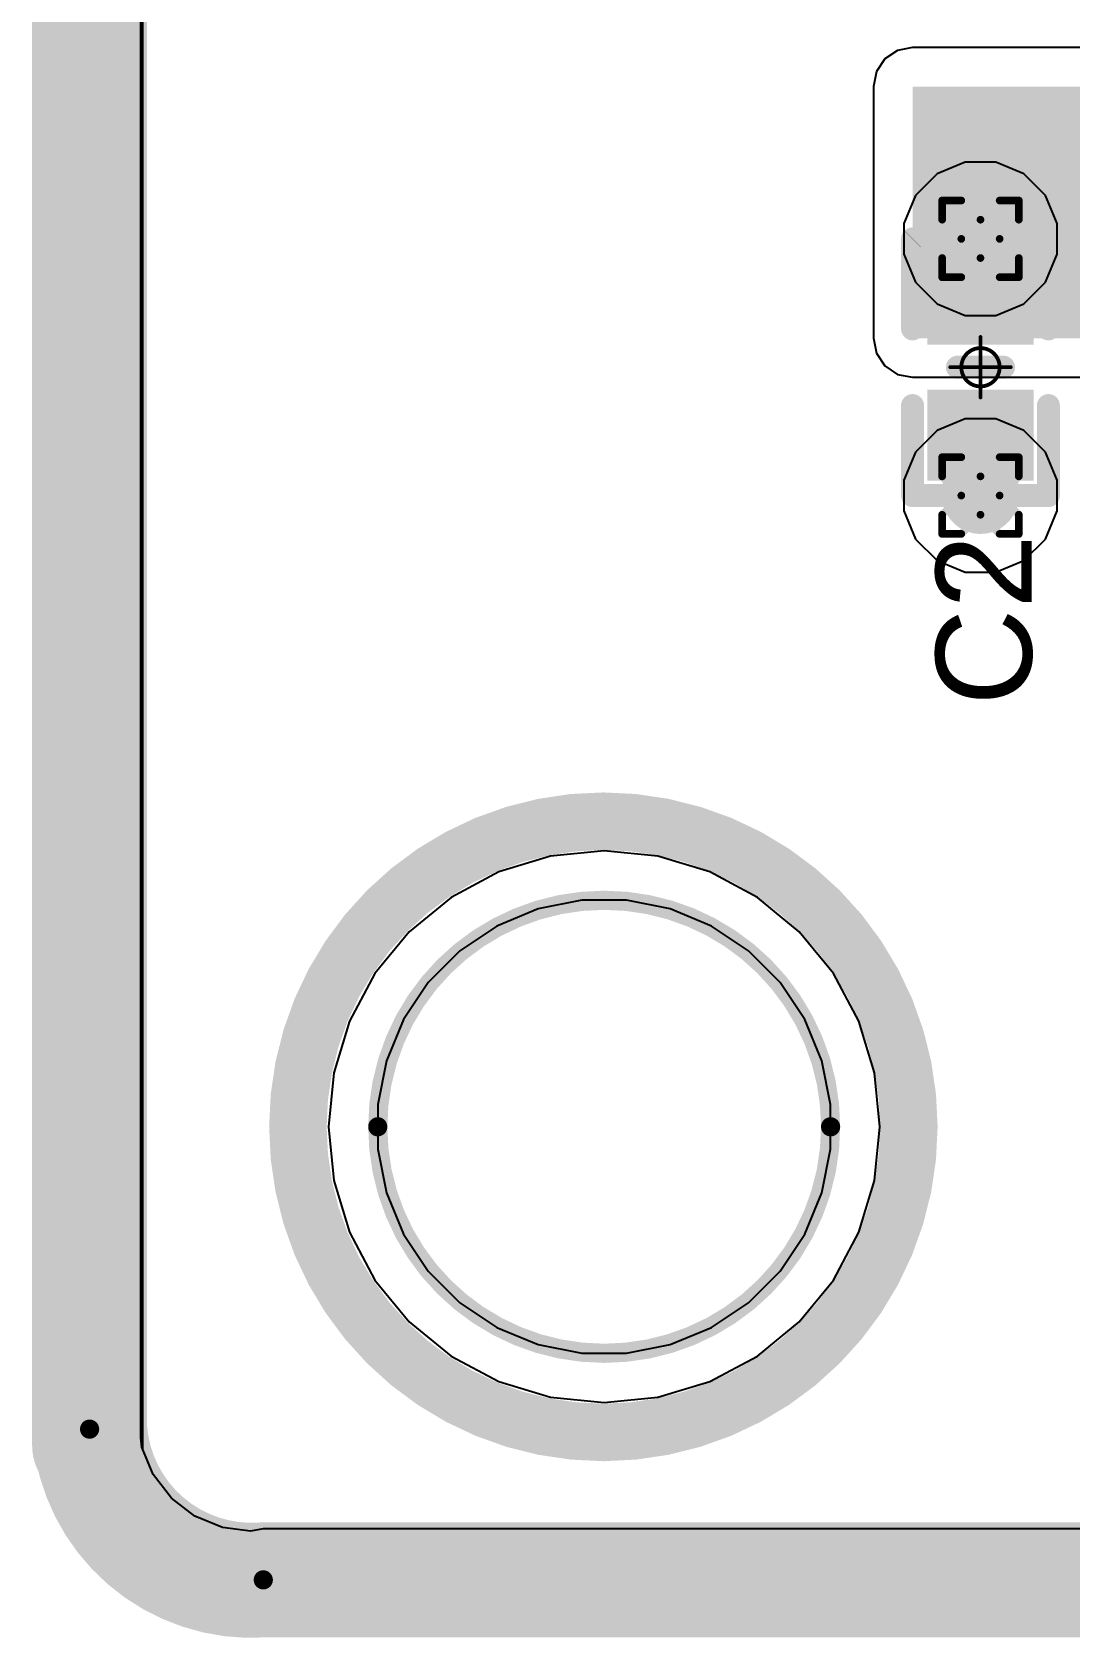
# Model space of a CAD drawing. Header units: inches. Extents: x -13 to 356, y -4 to 120.
# Drawn here: x -3.79 to 3.09, y -3.38 to 7.25 of the extents above; entities that cross this region are included whole.
import ezdxf

# ---------------------------------------------------------------- set-up
doc = ezdxf.new("R2010")
doc.units = ezdxf.units.IN
for name, color, linetype in [('Board_outline', 56, 'Continuous'), ('Bottom Layer', 5, 'Continuous'), ('Bottom Overlay', 54, 'Continuous'), ('Drill Drawing', 1, 'Continuous'), ('GND', 16, 'Continuous'), ('Keep-Out Layer', 6, 'Continuous'), ('Mechanical 15', 56, 'Continuous'), ('Multi-Layer', 9, 'Continuous'), ('POWER', 76, 'Continuous'), ('Top Layer', 1, 'Continuous'), ('Top Overlay', 2, 'Continuous'), ('Top Paste', 8, 'Continuous'), ('Top Solder', 216, 'Continuous'), ('Via Holes', 16, 'Continuous')]:
    doc.layers.add(name, color=color, linetype=linetype)
doc.styles.add('Arial', font='', dxfattribs={"height": 0.2})
doc.styles.get('Arial').set_extended_font_data('Arial')

# ---------------------------------------------------------------- blocks, each defined once
blk = doc.blocks.new('C_0402_L_46')
at = {"layer": 'Top Layer'}
for points in [[(-0.6499986999999999, 0.2499995), (-0.2499995, 0.2499995), (-0.2499995, -0.2499995), (-0.6499986999999999, -0.2499995)], [(0.24991822, 0.24991822), (0.64991742, 0.24991822), (0.64991742, -0.25008078), (0.24991822, -0.25008078)]]:
    blk.add_hatch(color=1, dxfattribs=at).paths.add_polyline_path(points)
at = {"layer": 'Top Paste'}
for points in [[(-0.6499986999999999, 0.2499995), (-0.2499995, 0.2499995), (-0.2499995, -0.2499995), (-0.6499986999999999, -0.2499995)], [(0.24991822, 0.24991822), (0.64991742, 0.24991822), (0.64991742, -0.25008078), (0.24991822, -0.25008078)]]:
    blk.add_hatch(color=8, dxfattribs=at).paths.add_polyline_path(points)
at = {"layer": 'Top Solder'}
for points in [[(-0.7515987, 0.3515995), (-0.1483995, 0.3515995), (-0.1483995, -0.3515995), (-0.7515987, -0.3515995)], [(0.14831822, 0.35151822), (0.75151742, 0.35151822), (0.75151742, -0.35168078), (0.14831822, -0.35168078)]]:
    blk.add_hatch(color=216, dxfattribs=at).paths.add_polyline_path(points)
at = {"layer": 'Mechanical 15'}
for points in [[(0, -0.1999996, 0.0254, 0.0254, 0), (0, 0.1999996, 0.0254, 0.0254, 0)], [(0.1999996, 0, 0.0254, 0.0254, 0), (-0.1999996, 0, 0.0254, 0.0254, 0)]]:
    blk.add_lwpolyline(points, format="xyseb", dxfattribs=at)
for points in [[(-0.00635, 0.1999996, 0.0127, 0.0127, 1), (0.00635, 0.1999996, 0.0127, 0.0127, 1)], [(0.127, 0, 0.0254, 0.0254, 1), (-0.127, 0, 0.0254, 0.0254, 1)], [(-0.2063496, 0, 0.0127, 0.0127, 1), (-0.1936496, 0, 0.0127, 0.0127, 1)], [(-0.13335, 0, 0.0127, 0.0127, 1), (-0.12065, 0, 0.0127, 0.0127, 1)], [(0.12065, 0, 0.0127, 0.0127, 1), (0.13335, 0, 0.0127, 0.0127, 1)], [(0.1936496, 0, 0.0127, 0.0127, 1), (0.2063496, 0, 0.0127, 0.0127, 1)], [(-0.00635, -0.1999996, 0.0127, 0.0127, 1), (0.00635, -0.1999996, 0.0127, 0.0127, 1)]]:
    blk.add_lwpolyline(points, format="xyseb", close=True, dxfattribs=at)
at = {"layer": 'Top Overlay'}
for points in [[(-0.254, 0.44991782, 0.1524, 0.1524, 0), (-0.84991956, 0.44991782, 0.1524, 0.1524, 0)], [(-0.84991956, -0.44991782, 0.1524, 0.1524, 0), (-0.84991956, 0.44991782, 0.1524, 0.1524, 0)], [(0.84991956, 0.44991782, 0.1524, 0.1524, 0), (0.254, 0.44991782, 0.1524, 0.1524, 0)], [(0.84991956, -0.45008038, 0.1524, 0.1524, 0), (0.84991956, 0.44991782, 0.1524, 0.1524, 0)], [(0, -0.1524, 0.1524, 0.1524, 0), (0, 0.1524, 0.1524, 0.1524, 0)], [(-0.254, -0.44991782, 0.1524, 0.1524, 0), (-0.84991956, -0.44991782, 0.1524, 0.1524, 0)], [(-0.8497569999999999, -0.45008038, 0.1524, 0.1524, 0), (-0.84991956, -0.44991782, 0.1524, 0.1524, 0)], [(0.84991956, -0.44991782, 0.1524, 0.1524, 0), (0.254, -0.44991782, 0.1524, 0.1524, 0)]]:
    blk.add_lwpolyline(points, format="xyseb", dxfattribs=at)
for points in [[(-0.8880195599999998, 0.44991782, 0.0762, 0.0762, 1), (-0.81181956, 0.44991782, 0.0762, 0.0762, 1)], [(-0.8880195599999998, 0.44991782, 0.0762, 0.0762, 1), (-0.81181956, 0.44991782, 0.0762, 0.0762, 1)], [(-0.2921, 0.44991782, 0.0762, 0.0762, 1), (-0.2159, 0.44991782, 0.0762, 0.0762, 1)], [(0.2159, 0.44991782, 0.0762, 0.0762, 1), (0.2921, 0.44991782, 0.0762, 0.0762, 1)], [(0.81181956, 0.44991782, 0.0762, 0.0762, 1), (0.8880195599999998, 0.44991782, 0.0762, 0.0762, 1)], [(0.81181956, 0.44991782, 0.0762, 0.0762, 1), (0.8880195599999998, 0.44991782, 0.0762, 0.0762, 1)], [(-0.0381, 0.1524, 0.0762, 0.0762, 1), (0.0381, 0.1524, 0.0762, 0.0762, 1)], [(-0.0381, -0.1524, 0.0762, 0.0762, 1), (0.0381, -0.1524, 0.0762, 0.0762, 1)], [(-0.8880195599999998, -0.44991782, 0.0762, 0.0762, 1), (-0.81181956, -0.44991782, 0.0762, 0.0762, 1)], [(-0.8880195599999998, -0.44991782, 0.0762, 0.0762, 1), (-0.81181956, -0.44991782, 0.0762, 0.0762, 1)], [(-0.8880195599999998, -0.44991782, 0.0762, 0.0762, 1), (-0.81181956, -0.44991782, 0.0762, 0.0762, 1)], [(-0.8878569999999999, -0.45008038, 0.0762, 0.0762, 1), (-0.8116569999999999, -0.45008038, 0.0762, 0.0762, 1)], [(-0.2921, -0.44991782, 0.0762, 0.0762, 1), (-0.2159, -0.44991782, 0.0762, 0.0762, 1)], [(0.2159, -0.44991782, 0.0762, 0.0762, 1), (0.2921, -0.44991782, 0.0762, 0.0762, 1)], [(0.81181956, -0.44991782, 0.0762, 0.0762, 1), (0.8880195599999998, -0.44991782, 0.0762, 0.0762, 1)], [(0.81181956, -0.45008038, 0.0762, 0.0762, 1), (0.8880195599999998, -0.45008038, 0.0762, 0.0762, 1)]]:
    blk.add_lwpolyline(points, format="xyseb", close=True, dxfattribs=at)

msp = doc.modelspace()

# ---------------------------------------------------------------- hatches: boundary and pattern name
at = {"layer": 'Bottom Layer'}
h = msp.add_hatch(color=5, dxfattribs=at)
edge = h.paths.add_edge_path()
edge.add_arc((2.49290332, 5.879533579999999), 0.254, 0, 360)
h = msp.add_hatch(color=5, dxfattribs=at)
edge = h.paths.add_edge_path()
edge.add_arc((2.49282204, 4.17977574), 0.254, 0, 360)
at = {"layer": 'GND'}
h = msp.add_hatch(color=16, dxfattribs=at)
edge = h.paths.add_edge_path()
edge.add_arc((2.49290332, 5.879533579999999), 0.254, 0, 360)
h = msp.add_hatch(color=16, dxfattribs=at)
edge = h.paths.add_edge_path()
edge.add_arc((2.49282204, 4.17977574), 0.254, 0, 360)
at = {"layer": 'POWER'}
h = msp.add_hatch(color=76, dxfattribs=at)
edge = h.paths.add_edge_path()
edge.add_arc((2.49290332, 5.879533579999999), 0.254, 0, 360)
h = msp.add_hatch(color=76, dxfattribs=at)
edge = h.paths.add_edge_path()
edge.add_arc((2.49282204, 4.17977574), 0.254, 0, 360)
at = {"layer": 'Top Layer'}
for points in [[(2.04290422, 5.22174724), (6.09841554, 5.22174724), (6.09841554, 6.888515559999999), (2.04290422, 6.888515559999999)], [(2.742819, 4.77969326), (2.24282, 4.77969326), (2.24282, 4.17977574), (2.742819, 4.17977574)]]:
    msp.add_hatch(color=1, dxfattribs=at).paths.add_polyline_path(points)
h = msp.add_hatch(color=1, dxfattribs=at)
edge = h.paths.add_edge_path()
edge.add_arc((2.49290332, 5.879533579999999), 0.254, 0, 360)
h = msp.add_hatch(color=1, dxfattribs=at)
edge = h.paths.add_edge_path()
edge.add_arc((2.49282204, 4.17977574), 0.254, 0, 360)
at = {"layer": 'Via Holes'}
h = msp.add_hatch(color=7, dxfattribs=at)
edge = h.paths.add_edge_path()
edge.add_arc((2.49290332, 5.879533579999999), 0.127, 0, 360)
h = msp.add_hatch(color=7, dxfattribs=at)
edge = h.paths.add_edge_path()
edge.add_arc((2.49282204, 4.17977574), 0.127, 0, 360)

# ---------------------------------------------------------------- linework, layer by layer
at = {"layer": 'Board_outline'}
for points in [[(-3.40893908, -2.08331816, 0.7619999999999999, 0.7619999999999999, 0), (-3.40893908, 42.67668122, 0.7619999999999999, 0.7619999999999999, 0)], [(-3.40893908, -2.08331816, 0.7619999999999999, 0.7619999999999999, 0), (-3.40893908, 42.67668122, 0.7619999999999999, 0.7619999999999999, 0)], [(-3.40893908, -2.08331816, 0.7619999999999999, 0.7619999999999999, 0), (-3.40893908, 42.67668122, 0.7619999999999999, 0.7619999999999999, 0)], [(-3.40893908, -2.10871816, 0.7619999999999999, 0.7619999999999999, 0), (-3.40893908, 42.65128121999999, 0.7619999999999999, 0.7619999999999999, 0)], [(-2.25831654, -3.00073568, 0.7619999999999999, 0.7619999999999999, -0.4142135623730951), (-3.40893908, -2.0025233, 0.7619999999999999, 0.7619999999999999, 0)], [(-2.25831654, -3.00073568, 0.7619999999999999, 0.7619999999999999, -0.4142135623730951), (-3.40893908, -2.0025233, 0.7619999999999999, 0.7619999999999999, 0)], [(-2.25831654, -3.00073568, 0.7619999999999999, 0.7619999999999999, -0.4142135623730951), (-3.40893908, -2.0025233, 0.7619999999999999, 0.7619999999999999, 0)], [(-2.25831654, -3.00073568, 0.7619999999999999, 0.7619999999999999, -0.4142135623730951), (-3.40893908, -2.0025233, 0.7619999999999999, 0.7619999999999999, 0)], [(-2.25837242, -3.0002607, 0.7619999999999999, 0.7619999999999999, 0), (31.39922092, -3.00025816, 0.7619999999999999, 0.7619999999999999, 0)], [(-2.25837242, -3.0002607, 0.7619999999999999, 0.7619999999999999, 0), (31.39922092, -3.00025816, 0.7619999999999999, 0.7619999999999999, 0)], [(-2.25837242, -3.0002607, 0.7619999999999999, 0.7619999999999999, 0), (31.39922092, -3.00025816, 0.7619999999999999, 0.7619999999999999, 0)], [(-2.25837242, -3.0002607, 0.7619999999999999, 0.7619999999999999, 0), (31.39922092, -3.00025816, 0.7619999999999999, 0.7619999999999999, 0)]]:
    msp.add_lwpolyline(points, format="xyseb", dxfattribs=at)
for points in [[(-3.59943908, -2.0025233, 0.3809999999999999, 0.3809999999999999, 1), (-3.21843908, -2.0025233, 0.3809999999999999, 0.3809999999999999, 1)], [(-3.59943908, -2.0025233, 0.3809999999999999, 0.3809999999999999, 1), (-3.21843908, -2.0025233, 0.3809999999999999, 0.3809999999999999, 1)], [(-3.59943908, -2.0025233, 0.3809999999999999, 0.3809999999999999, 1), (-3.21843908, -2.0025233, 0.3809999999999999, 0.3809999999999999, 1)], [(-3.59943908, -2.0025233, 0.3809999999999999, 0.3809999999999999, 1), (-3.21843908, -2.0025233, 0.3809999999999999, 0.3809999999999999, 1)], [(-3.59943908, -2.08331816, 0.3809999999999999, 0.3809999999999999, 1), (-3.21843908, -2.08331816, 0.3809999999999999, 0.3809999999999999, 1)], [(-3.59943908, -2.08331816, 0.3809999999999999, 0.3809999999999999, 1), (-3.21843908, -2.08331816, 0.3809999999999999, 0.3809999999999999, 1)], [(-3.59943908, -2.08331816, 0.3809999999999999, 0.3809999999999999, 1), (-3.21843908, -2.08331816, 0.3809999999999999, 0.3809999999999999, 1)], [(-3.59943908, -2.10871816, 0.3809999999999999, 0.3809999999999999, 1), (-3.21843908, -2.10871816, 0.3809999999999999, 0.3809999999999999, 1)], [(-2.44887242, -3.0002607, 0.3809999999999999, 0.3809999999999999, 1), (-2.06787242, -3.0002607, 0.3809999999999999, 0.3809999999999999, 1)], [(-2.44887242, -3.0002607, 0.3809999999999999, 0.3809999999999999, 1), (-2.06787242, -3.0002607, 0.3809999999999999, 0.3809999999999999, 1)], [(-2.44887242, -3.0002607, 0.3809999999999999, 0.3809999999999999, 1), (-2.06787242, -3.0002607, 0.3809999999999999, 0.3809999999999999, 1)], [(-2.44887242, -3.0002607, 0.3809999999999999, 0.3809999999999999, 1), (-2.06787242, -3.0002607, 0.3809999999999999, 0.3809999999999999, 1)], [(-2.44881654, -3.00073568, 0.3809999999999999, 0.3809999999999999, 1), (-2.06781654, -3.00073568, 0.3809999999999999, 0.3809999999999999, 1)], [(-2.44881654, -3.00073568, 0.3809999999999999, 0.3809999999999999, 1), (-2.06781654, -3.00073568, 0.3809999999999999, 0.3809999999999999, 1)], [(-2.44881654, -3.00073568, 0.3809999999999999, 0.3809999999999999, 1), (-2.06781654, -3.00073568, 0.3809999999999999, 0.3809999999999999, 1)], [(-2.44881654, -3.00073568, 0.3809999999999999, 0.3809999999999999, 1), (-2.06781654, -3.00073568, 0.3809999999999999, 0.3809999999999999, 1)]]:
    msp.add_lwpolyline(points, format="xyseb", close=True, dxfattribs=at)
at = {"layer": 'Bottom Layer'}
for p, q in [((-3.07019706, -2.06044038), (-3.07019706, 42.67668122)), ((2.39185704, 6.38753358), (2.20514418, 6.31019566)), ((2.5939496, 6.38753358), (2.39185704, 6.38753358)), ((2.78066246, 6.31019566), (2.5939496, 6.38753358)), ((2.20514418, 6.31019566), (2.06224124, 6.167292719999999)), ((2.9235654, 6.167292719999999), (2.78066246, 6.31019566)), ((2.06224124, 6.167292719999999), (1.98490332, 5.98057986)), ((3.00090332, 5.98057986), (2.9235654, 6.167292719999999)), ((1.98490332, 5.98057986), (1.98490332, 5.778487299999999)), ((3.00090332, 5.778487299999999), (3.00090332, 5.98057986)), ((1.98490332, 5.778487299999999), (2.06224124, 5.59177444)), ((2.9235654, 5.59177444), (3.00090332, 5.778487299999999)), ((2.06224124, 5.59177444), (2.20514418, 5.4488715)), ((2.78066246, 5.4488715), (2.9235654, 5.59177444)), ((2.20514418, 5.4488715), (2.39185704, 5.371533579999999)), ((2.5939496, 5.371533579999999), (2.78066246, 5.4488715)), ((2.39185704, 5.371533579999999), (2.5939496, 5.371533579999999)), ((0, 1.82629302), (-0.35629088, 1.79120038)), ((0.35629088, 1.79120038), (0, 1.82629302)), ((-0.35629088, 1.79120038), (-0.69889116, 1.68727374)), ((0.69889116, 1.68727374), (0.35629088, 1.79120038)), ((-0.69889116, 1.68727374), (-1.01463348, 1.51850598)), ((1.01463348, 1.51850598), (0.69889116, 1.68727374)), ((-1.01463348, 1.51850598), (-1.29138426, 1.29138426)), ((1.29138426, 1.29138426), (1.01463348, 1.51850598)), ((-1.29138426, 1.29138426), (-1.51850598, 1.01463348)), ((1.51850598, 1.01463348), (1.29138426, 1.29138426)), ((-1.51850598, 1.01463348), (-1.68727374, 0.69889116)), ((1.68727374, 0.69889116), (1.51850598, 1.01463348)), ((-1.68727374, 0.69889116), (-1.79120038, 0.35629088)), ((1.79120038, 0.35629088), (1.68727374, 0.69889116)), ((-1.79120038, 0.35629088), (-1.82629302, 0)), ((1.82629302, 0), (1.79120038, 0.35629088)), ((-1.82629302, 0), (-1.79120038, -0.35629088)), ((1.79120038, -0.35629088), (1.82629302, 0)), ((-1.79120038, -0.35629088), (-1.68727374, -0.69889116)), ((1.68727374, -0.69889116), (1.79120038, -0.35629088)), ((-1.68727374, -0.69889116), (-1.51850598, -1.01463348)), ((1.51850598, -1.01463348), (1.68727374, -0.69889116)), ((-1.51850598, -1.01463348), (-1.29138426, -1.29138426)), ((1.29138426, -1.29138426), (1.51850598, -1.01463348)), ((-1.29138426, -1.29138426), (-1.01463348, -1.51850598)), ((1.01463348, -1.51850598), (1.29138426, -1.29138426)), ((-1.01463348, -1.51850598), (-0.69889116, -1.68727374)), ((0.69889116, -1.68727374), (1.01463348, -1.51850598)), ((-0.69889116, -1.68727374), (-0.35629088, -1.79120038)), ((0.35629088, -1.79120038), (0.69889116, -1.68727374)), ((-0.35629088, -1.79120038), (0, -1.82629302)), ((0, -1.82629302), (0.35629088, -1.79120038)), ((-3.06224686, -2.1208238), (-3.07019706, -2.06044038)), ((-2.98698412, -2.3025227), (-3.06224686, -2.1208238)), ((-2.86726122, -2.45854728), (-2.98698412, -2.3025227)), ((-2.71123664, -2.57827018), (-2.86726122, -2.45854728)), ((-2.52953774, -2.65353292), (-2.71123664, -2.57827018)), ((-2.34217464, -2.67819886), (-2.52953774, -2.65353292)), ((-2.25831908, -2.66151868), (-2.34217464, -2.67819886)), ((31.39922092, -2.66151614), (-2.25831908, -2.66151868))]:
    msp.add_line(p, q, dxfattribs=at)
at = {"layer": 'Bottom Overlay'}
for points in [[(-3.40893908, -2.08331816, 0.7619999999999999, 0.7619999999999999, 0), (-3.40893908, 42.67668122, 0.7619999999999999, 0.7619999999999999, 0)], [(-2.25831654, -3.00073568, 0.7619999999999999, 0.7619999999999999, -0.4142135623730951), (-3.40893908, -2.0025233, 0.7619999999999999, 0.7619999999999999, 0)], [(-2.25837242, -3.0002607, 0.7619999999999999, 0.7619999999999999, 0), (31.39922092, -3.00025816, 0.7619999999999999, 0.7619999999999999, 0)]]:
    msp.add_lwpolyline(points, format="xyseb", dxfattribs=at)
for points in [[(2.01845418, -0.00025908, 0.3809999999999999, 0.3809999999999999, 1), (-2.02913234, -0.00025908, 0.3809999999999999, 0.3809999999999999, 1)], [(-2.12438234, -0.00025908, 0.1905, 0.1905, 1), (-1.93388234, -0.00025908, 0.1905, 0.1905, 1)], [(1.92320418, -0.00025908, 0.1905, 0.1905, 1), (2.11370418, -0.00025908, 0.1905, 0.1905, 1)], [(-3.59943908, -2.0025233, 0.3809999999999999, 0.3809999999999999, 1), (-3.21843908, -2.0025233, 0.3809999999999999, 0.3809999999999999, 1)], [(-3.59943908, -2.08331816, 0.3809999999999999, 0.3809999999999999, 1), (-3.21843908, -2.08331816, 0.3809999999999999, 0.3809999999999999, 1)], [(-2.44887242, -3.0002607, 0.3809999999999999, 0.3809999999999999, 1), (-2.06787242, -3.0002607, 0.3809999999999999, 0.3809999999999999, 1)], [(-2.44881654, -3.00073568, 0.3809999999999999, 0.3809999999999999, 1), (-2.06781654, -3.00073568, 0.3809999999999999, 0.3809999999999999, 1)]]:
    msp.add_lwpolyline(points, format="xyseb", close=True, dxfattribs=at)
at = {"layer": 'Drill Drawing'}
for points in [[(2.23890332, 6.00653358, 0.0508, 0.0508, 0), (2.23890332, 6.133533579999999, 0.0508, 0.0508, 0)], [(2.23890332, 6.133533579999999, 0.0508, 0.0508, 0), (2.36590332, 6.133533579999999, 0.0508, 0.0508, 0)], [(2.36590332, 6.133533579999999, 0.0508, 0.0508, 0), (2.49290332, 6.00653358, 0.0508, 0.0508, 0)], [(2.49290332, 6.00653358, 0.0508, 0.0508, 0), (2.61990332, 6.133533579999999, 0.0508, 0.0508, 0)], [(2.61990332, 6.133533579999999, 0.0508, 0.0508, 0), (2.74690332, 6.133533579999999, 0.0508, 0.0508, 0)], [(2.74690332, 6.00653358, 0.0508, 0.0508, 0), (2.74690332, 6.133533579999999, 0.0508, 0.0508, 0)], [(2.23890332, 6.00653358, 0.0508, 0.0508, 0), (2.36590332, 5.879533579999999, 0.0508, 0.0508, 0)], [(2.61990332, 5.879533579999999, 0.0508, 0.0508, 0), (2.74690332, 6.00653358, 0.0508, 0.0508, 0)], [(2.23890332, 5.75253358, 0.0508, 0.0508, 0), (2.36590332, 5.879533579999999, 0.0508, 0.0508, 0)], [(2.61990332, 5.879533579999999, 0.0508, 0.0508, 0), (2.74690332, 5.75253358, 0.0508, 0.0508, 0)], [(2.23890332, 5.62553358, 0.0508, 0.0508, 0), (2.23890332, 5.75253358, 0.0508, 0.0508, 0)], [(2.36590332, 5.62553358, 0.0508, 0.0508, 0), (2.49290332, 5.75253358, 0.0508, 0.0508, 0)], [(2.49290332, 5.75253358, 0.0508, 0.0508, 0), (2.61990332, 5.62553358, 0.0508, 0.0508, 0)], [(2.74690332, 5.62553358, 0.0508, 0.0508, 0), (2.74690332, 5.75253358, 0.0508, 0.0508, 0)], [(2.23890332, 5.62553358, 0.0508, 0.0508, 0), (2.36590332, 5.62553358, 0.0508, 0.0508, 0)], [(2.61990332, 5.62553358, 0.0508, 0.0508, 0), (2.74690332, 5.62553358, 0.0508, 0.0508, 0)], [(2.23882204, 4.306775739999999, 0.0508, 0.0508, 0), (2.23882204, 4.43377574, 0.0508, 0.0508, 0)], [(2.23882204, 4.43377574, 0.0508, 0.0508, 0), (2.36582204, 4.43377574, 0.0508, 0.0508, 0)], [(2.36582204, 4.43377574, 0.0508, 0.0508, 0), (2.49282204, 4.306775739999999, 0.0508, 0.0508, 0)], [(2.49282204, 4.306775739999999, 0.0508, 0.0508, 0), (2.61982204, 4.43377574, 0.0508, 0.0508, 0)], [(2.61982204, 4.43377574, 0.0508, 0.0508, 0), (2.74682204, 4.43377574, 0.0508, 0.0508, 0)], [(2.74682204, 4.306775739999999, 0.0508, 0.0508, 0), (2.74682204, 4.43377574, 0.0508, 0.0508, 0)], [(2.23882204, 4.306775739999999, 0.0508, 0.0508, 0), (2.36582204, 4.17977574, 0.0508, 0.0508, 0)], [(2.61982204, 4.17977574, 0.0508, 0.0508, 0), (2.74682204, 4.306775739999999, 0.0508, 0.0508, 0)], [(2.23882204, 4.05277574, 0.0508, 0.0508, 0), (2.36582204, 4.17977574, 0.0508, 0.0508, 0)], [(2.61982204, 4.17977574, 0.0508, 0.0508, 0), (2.74682204, 4.05277574, 0.0508, 0.0508, 0)], [(2.23882204, 3.92577574, 0.0508, 0.0508, 0), (2.23882204, 4.05277574, 0.0508, 0.0508, 0)], [(2.36582204, 3.92577574, 0.0508, 0.0508, 0), (2.49282204, 4.05277574, 0.0508, 0.0508, 0)], [(2.49282204, 4.05277574, 0.0508, 0.0508, 0), (2.61982204, 3.92577574, 0.0508, 0.0508, 0)], [(2.74682204, 3.92577574, 0.0508, 0.0508, 0), (2.74682204, 4.05277574, 0.0508, 0.0508, 0)], [(2.23882204, 3.92577574, 0.0508, 0.0508, 0), (2.36582204, 3.92577574, 0.0508, 0.0508, 0)], [(2.61982204, 3.92577574, 0.0508, 0.0508, 0), (2.74682204, 3.92577574, 0.0508, 0.0508, 0)]]:
    msp.add_lwpolyline(points, format="xyseb", dxfattribs=at)
for points in [[(2.22620332, 6.133533579999999, 0.0254, 0.0254, 1), (2.25160332, 6.133533579999999, 0.0254, 0.0254, 1)], [(2.22620332, 6.133533579999999, 0.0254, 0.0254, 1), (2.25160332, 6.133533579999999, 0.0254, 0.0254, 1)], [(2.35320332, 6.133533579999999, 0.0254, 0.0254, 1), (2.37860332, 6.133533579999999, 0.0254, 0.0254, 1)], [(2.35320332, 6.133533579999999, 0.0254, 0.0254, 1), (2.37860332, 6.133533579999999, 0.0254, 0.0254, 1)], [(2.60720332, 6.133533579999999, 0.0254, 0.0254, 1), (2.63260332, 6.133533579999999, 0.0254, 0.0254, 1)], [(2.60720332, 6.133533579999999, 0.0254, 0.0254, 1), (2.63260332, 6.133533579999999, 0.0254, 0.0254, 1)], [(2.73420332, 6.133533579999999, 0.0254, 0.0254, 1), (2.75960332, 6.133533579999999, 0.0254, 0.0254, 1)], [(2.73420332, 6.133533579999999, 0.0254, 0.0254, 1), (2.75960332, 6.133533579999999, 0.0254, 0.0254, 1)], [(2.22620332, 6.00653358, 0.0254, 0.0254, 1), (2.25160332, 6.00653358, 0.0254, 0.0254, 1)], [(2.22620332, 6.00653358, 0.0254, 0.0254, 1), (2.25160332, 6.00653358, 0.0254, 0.0254, 1)], [(2.48020332, 6.00653358, 0.0254, 0.0254, 1), (2.50560332, 6.00653358, 0.0254, 0.0254, 1)], [(2.48020332, 6.00653358, 0.0254, 0.0254, 1), (2.50560332, 6.00653358, 0.0254, 0.0254, 1)], [(2.73420332, 6.00653358, 0.0254, 0.0254, 1), (2.75960332, 6.00653358, 0.0254, 0.0254, 1)], [(2.73420332, 6.00653358, 0.0254, 0.0254, 1), (2.75960332, 6.00653358, 0.0254, 0.0254, 1)], [(2.35320332, 5.879533579999999, 0.0254, 0.0254, 1), (2.37860332, 5.879533579999999, 0.0254, 0.0254, 1)], [(2.35320332, 5.879533579999999, 0.0254, 0.0254, 1), (2.37860332, 5.879533579999999, 0.0254, 0.0254, 1)], [(2.60720332, 5.879533579999999, 0.0254, 0.0254, 1), (2.63260332, 5.879533579999999, 0.0254, 0.0254, 1)], [(2.60720332, 5.879533579999999, 0.0254, 0.0254, 1), (2.63260332, 5.879533579999999, 0.0254, 0.0254, 1)], [(2.22620332, 5.75253358, 0.0254, 0.0254, 1), (2.25160332, 5.75253358, 0.0254, 0.0254, 1)], [(2.22620332, 5.75253358, 0.0254, 0.0254, 1), (2.25160332, 5.75253358, 0.0254, 0.0254, 1)], [(2.48020332, 5.75253358, 0.0254, 0.0254, 1), (2.50560332, 5.75253358, 0.0254, 0.0254, 1)], [(2.48020332, 5.75253358, 0.0254, 0.0254, 1), (2.50560332, 5.75253358, 0.0254, 0.0254, 1)], [(2.73420332, 5.75253358, 0.0254, 0.0254, 1), (2.75960332, 5.75253358, 0.0254, 0.0254, 1)], [(2.73420332, 5.75253358, 0.0254, 0.0254, 1), (2.75960332, 5.75253358, 0.0254, 0.0254, 1)], [(2.22620332, 5.62553358, 0.0254, 0.0254, 1), (2.25160332, 5.62553358, 0.0254, 0.0254, 1)], [(2.22620332, 5.62553358, 0.0254, 0.0254, 1), (2.25160332, 5.62553358, 0.0254, 0.0254, 1)], [(2.35320332, 5.62553358, 0.0254, 0.0254, 1), (2.37860332, 5.62553358, 0.0254, 0.0254, 1)], [(2.35320332, 5.62553358, 0.0254, 0.0254, 1), (2.37860332, 5.62553358, 0.0254, 0.0254, 1)], [(2.60720332, 5.62553358, 0.0254, 0.0254, 1), (2.63260332, 5.62553358, 0.0254, 0.0254, 1)], [(2.60720332, 5.62553358, 0.0254, 0.0254, 1), (2.63260332, 5.62553358, 0.0254, 0.0254, 1)], [(2.73420332, 5.62553358, 0.0254, 0.0254, 1), (2.75960332, 5.62553358, 0.0254, 0.0254, 1)], [(2.73420332, 5.62553358, 0.0254, 0.0254, 1), (2.75960332, 5.62553358, 0.0254, 0.0254, 1)], [(2.22612204, 4.43377574, 0.0254, 0.0254, 1), (2.25152204, 4.43377574, 0.0254, 0.0254, 1)], [(2.22612204, 4.43377574, 0.0254, 0.0254, 1), (2.25152204, 4.43377574, 0.0254, 0.0254, 1)], [(2.35312204, 4.43377574, 0.0254, 0.0254, 1), (2.37852204, 4.43377574, 0.0254, 0.0254, 1)], [(2.35312204, 4.43377574, 0.0254, 0.0254, 1), (2.37852204, 4.43377574, 0.0254, 0.0254, 1)], [(2.60712204, 4.43377574, 0.0254, 0.0254, 1), (2.63252204, 4.43377574, 0.0254, 0.0254, 1)], [(2.60712204, 4.43377574, 0.0254, 0.0254, 1), (2.63252204, 4.43377574, 0.0254, 0.0254, 1)], [(2.73412204, 4.43377574, 0.0254, 0.0254, 1), (2.75952204, 4.43377574, 0.0254, 0.0254, 1)], [(2.73412204, 4.43377574, 0.0254, 0.0254, 1), (2.75952204, 4.43377574, 0.0254, 0.0254, 1)], [(2.22612204, 4.306775739999999, 0.0254, 0.0254, 1), (2.25152204, 4.306775739999999, 0.0254, 0.0254, 1)], [(2.22612204, 4.306775739999999, 0.0254, 0.0254, 1), (2.25152204, 4.306775739999999, 0.0254, 0.0254, 1)], [(2.48012204, 4.306775739999999, 0.0254, 0.0254, 1), (2.50552204, 4.306775739999999, 0.0254, 0.0254, 1)], [(2.48012204, 4.306775739999999, 0.0254, 0.0254, 1), (2.50552204, 4.306775739999999, 0.0254, 0.0254, 1)], [(2.73412204, 4.306775739999999, 0.0254, 0.0254, 1), (2.75952204, 4.306775739999999, 0.0254, 0.0254, 1)], [(2.73412204, 4.306775739999999, 0.0254, 0.0254, 1), (2.75952204, 4.306775739999999, 0.0254, 0.0254, 1)], [(2.35312204, 4.17977574, 0.0254, 0.0254, 1), (2.37852204, 4.17977574, 0.0254, 0.0254, 1)], [(2.35312204, 4.17977574, 0.0254, 0.0254, 1), (2.37852204, 4.17977574, 0.0254, 0.0254, 1)], [(2.60712204, 4.17977574, 0.0254, 0.0254, 1), (2.63252204, 4.17977574, 0.0254, 0.0254, 1)], [(2.60712204, 4.17977574, 0.0254, 0.0254, 1), (2.63252204, 4.17977574, 0.0254, 0.0254, 1)], [(2.22612204, 4.05277574, 0.0254, 0.0254, 1), (2.25152204, 4.05277574, 0.0254, 0.0254, 1)], [(2.22612204, 4.05277574, 0.0254, 0.0254, 1), (2.25152204, 4.05277574, 0.0254, 0.0254, 1)], [(2.48012204, 4.05277574, 0.0254, 0.0254, 1), (2.50552204, 4.05277574, 0.0254, 0.0254, 1)], [(2.48012204, 4.05277574, 0.0254, 0.0254, 1), (2.50552204, 4.05277574, 0.0254, 0.0254, 1)], [(2.73412204, 4.05277574, 0.0254, 0.0254, 1), (2.75952204, 4.05277574, 0.0254, 0.0254, 1)], [(2.73412204, 4.05277574, 0.0254, 0.0254, 1), (2.75952204, 4.05277574, 0.0254, 0.0254, 1)], [(2.22612204, 3.92577574, 0.0254, 0.0254, 1), (2.25152204, 3.92577574, 0.0254, 0.0254, 1)], [(2.22612204, 3.92577574, 0.0254, 0.0254, 1), (2.25152204, 3.92577574, 0.0254, 0.0254, 1)], [(2.35312204, 3.92577574, 0.0254, 0.0254, 1), (2.37852204, 3.92577574, 0.0254, 0.0254, 1)], [(2.35312204, 3.92577574, 0.0254, 0.0254, 1), (2.37852204, 3.92577574, 0.0254, 0.0254, 1)], [(2.60712204, 3.92577574, 0.0254, 0.0254, 1), (2.63252204, 3.92577574, 0.0254, 0.0254, 1)], [(2.60712204, 3.92577574, 0.0254, 0.0254, 1), (2.63252204, 3.92577574, 0.0254, 0.0254, 1)], [(2.73412204, 3.92577574, 0.0254, 0.0254, 1), (2.75952204, 3.92577574, 0.0254, 0.0254, 1)], [(2.73412204, 3.92577574, 0.0254, 0.0254, 1), (2.75952204, 3.92577574, 0.0254, 0.0254, 1)]]:
    msp.add_lwpolyline(points, format="xyseb", close=True, dxfattribs=at)
at = {"layer": 'GND'}
for p, q in [((-3.07019706, -2.06044038), (-3.07019706, 42.67668122)), ((2.39185704, 6.38753358), (2.20514418, 6.31019566)), ((2.5939496, 6.38753358), (2.39185704, 6.38753358)), ((2.78066246, 6.31019566), (2.5939496, 6.38753358)), ((2.20514418, 6.31019566), (2.06224124, 6.167292719999999)), ((2.9235654, 6.167292719999999), (2.78066246, 6.31019566)), ((2.06224124, 6.167292719999999), (1.98490332, 5.98057986)), ((3.00090332, 5.98057986), (2.9235654, 6.167292719999999)), ((1.98490332, 5.98057986), (1.98490332, 5.778487299999999)), ((3.00090332, 5.778487299999999), (3.00090332, 5.98057986)), ((1.98490332, 5.778487299999999), (2.06224124, 5.59177444)), ((2.9235654, 5.59177444), (3.00090332, 5.778487299999999)), ((2.06224124, 5.59177444), (2.20514418, 5.4488715)), ((2.78066246, 5.4488715), (2.9235654, 5.59177444)), ((2.20514418, 5.4488715), (2.39185704, 5.371533579999999)), ((2.5939496, 5.371533579999999), (2.78066246, 5.4488715)), ((2.39185704, 5.371533579999999), (2.5939496, 5.371533579999999)), ((0, 1.82629302), (-0.35629088, 1.79120038)), ((0.35629088, 1.79120038), (0, 1.82629302)), ((-0.35629088, 1.79120038), (-0.69889116, 1.68727374)), ((0.69889116, 1.68727374), (0.35629088, 1.79120038)), ((-0.69889116, 1.68727374), (-1.01463348, 1.51850598)), ((1.01463348, 1.51850598), (0.69889116, 1.68727374)), ((-1.01463348, 1.51850598), (-1.29138426, 1.29138426)), ((1.29138426, 1.29138426), (1.01463348, 1.51850598)), ((-1.29138426, 1.29138426), (-1.51850598, 1.01463348)), ((1.51850598, 1.01463348), (1.29138426, 1.29138426)), ((-1.51850598, 1.01463348), (-1.68727374, 0.69889116)), ((1.68727374, 0.69889116), (1.51850598, 1.01463348)), ((-1.68727374, 0.69889116), (-1.79120038, 0.35629088)), ((1.79120038, 0.35629088), (1.68727374, 0.69889116)), ((-1.79120038, 0.35629088), (-1.82629302, 0)), ((1.82629302, 0), (1.79120038, 0.35629088)), ((-1.82629302, 0), (-1.79120038, -0.35629088)), ((1.79120038, -0.35629088), (1.82629302, 0)), ((-1.79120038, -0.35629088), (-1.68727374, -0.69889116)), ((1.68727374, -0.69889116), (1.79120038, -0.35629088)), ((-1.68727374, -0.69889116), (-1.51850598, -1.01463348)), ((1.51850598, -1.01463348), (1.68727374, -0.69889116)), ((-1.51850598, -1.01463348), (-1.29138426, -1.29138426)), ((1.29138426, -1.29138426), (1.51850598, -1.01463348)), ((-1.29138426, -1.29138426), (-1.01463348, -1.51850598)), ((1.01463348, -1.51850598), (1.29138426, -1.29138426)), ((-1.01463348, -1.51850598), (-0.69889116, -1.68727374)), ((0.69889116, -1.68727374), (1.01463348, -1.51850598)), ((-0.69889116, -1.68727374), (-0.35629088, -1.79120038)), ((0.35629088, -1.79120038), (0.69889116, -1.68727374)), ((-0.35629088, -1.79120038), (0, -1.82629302)), ((0, -1.82629302), (0.35629088, -1.79120038)), ((-3.06224686, -2.1208238), (-3.07019706, -2.06044038)), ((-2.98698412, -2.3025227), (-3.06224686, -2.1208238)), ((-2.86726122, -2.45854728), (-2.98698412, -2.3025227)), ((-2.71123664, -2.57827018), (-2.86726122, -2.45854728)), ((-2.52953774, -2.65353292), (-2.71123664, -2.57827018)), ((-2.34217464, -2.67819886), (-2.52953774, -2.65353292)), ((-2.25831908, -2.66151868), (-2.34217464, -2.67819886)), ((31.39922092, -2.66151614), (-2.25831908, -2.66151868))]:
    msp.add_line(p, q, dxfattribs=at)
at = {"layer": 'Keep-Out Layer'}
for points in [[(-3.40893908, -2.08331816, 0.156464, 0.156464, 0), (-3.40893908, 42.67668122, 0.156464, 0.156464, 0)], [(-3.40893908, -2.08331816, 0.156464, 0.156464, 0), (-3.40893908, 42.67668122, 0.156464, 0.156464, 0)], [(-2.25835464, -3.0002607, 0.127, 0.127, -0.4142135623730951), (-3.408974639999999, -2.0020407, 0.127, 0.127, 0)], [(-2.25835464, -3.0002607, 0.127, 0.127, -0.4142135623730951), (-3.408974639999999, -2.0020407, 0.127, 0.127, 0)], [(-2.25831908, -3.0002607, 0.156464, 0.156464, 0), (31.39922092, -3.00025816, 0.156464, 0.156464, 0)], [(-2.25831908, -3.0002607, 0.156464, 0.156464, 0), (31.39922092, -3.00025816, 0.156464, 0.156464, 0)]]:
    msp.add_lwpolyline(points, format="xyseb", dxfattribs=at)
for points in [[(1.49999954, 0, 0.127, 0.127, 1), (-1.49999954, 0, 0.127, 0.127, 1)], [(1.49999954, 0, 0.127, 0.127, 1), (-1.49999954, 0, 0.127, 0.127, 1)], [(-1.53174954, 0, 0.0635, 0.0635, 1), (-1.46824954, 0, 0.0635, 0.0635, 1)], [(-1.53174954, 0, 0.0635, 0.0635, 1), (-1.46824954, 0, 0.0635, 0.0635, 1)], [(1.46824954, 0, 0.0635, 0.0635, 1), (1.53174954, 0, 0.0635, 0.0635, 1)], [(1.46824954, 0, 0.0635, 0.0635, 1), (1.53174954, 0, 0.0635, 0.0635, 1)], [(-3.44805508, -2.08331816, 0.078232, 0.078232, 1), (-3.369823079999999, -2.08331816, 0.078232, 0.078232, 1)], [(-3.44805508, -2.08331816, 0.078232, 0.078232, 1), (-3.369823079999999, -2.08331816, 0.078232, 0.078232, 1)], [(-3.44072464, -2.0020407, 0.0635, 0.0635, 1), (-3.37722464, -2.0020407, 0.0635, 0.0635, 1)], [(-3.44072464, -2.0020407, 0.0635, 0.0635, 1), (-3.37722464, -2.0020407, 0.0635, 0.0635, 1)], [(-2.29743508, -3.0002607, 0.078232, 0.078232, 1), (-2.21920308, -3.0002607, 0.078232, 0.078232, 1)], [(-2.29743508, -3.0002607, 0.078232, 0.078232, 1), (-2.21920308, -3.0002607, 0.078232, 0.078232, 1)], [(-2.29010464, -3.0002607, 0.0635, 0.0635, 1), (-2.22660464, -3.0002607, 0.0635, 0.0635, 1)], [(-2.29010464, -3.0002607, 0.0635, 0.0635, 1), (-2.22660464, -3.0002607, 0.0635, 0.0635, 1)]]:
    msp.add_lwpolyline(points, format="xyseb", close=True, dxfattribs=at)
at = {"layer": 'Multi-Layer'}
for p, q in [((-0.1477391, 1.49999954), (-0.4375353199999999, 1.44235424)), ((0, 1.49999954), (-0.1477391, 1.49999954)), ((0.14773656, 1.49999954), (0, 1.49999954)), ((0.43753278, 1.44235424), (0.14773656, 1.49999954)), ((-0.4375353199999999, 1.44235424), (-0.71051674, 1.32928106)), ((0.7105142, 1.32928106), (0.43753278, 1.44235424)), ((-0.71051674, 1.32928106), (-0.9561956999999999, 1.1651234)), ((0.95619316, 1.1651234), (0.7105142, 1.32928106)), ((-0.9561956999999999, 1.1651234), (-1.16512594, 0.95619316)), ((1.1651234, 0.95619316), (0.95619316, 1.1651234)), ((-1.16512594, 0.95619316), (-1.3292836, 0.7105142)), ((1.32928106, 0.7105142), (1.1651234, 0.95619316)), ((-1.3292836, 0.7105142), (-1.44235678, 0.43753278)), ((1.44235424, 0.43753278), (1.32928106, 0.7105142)), ((-1.44235678, 0.43753278), (-1.49999954, 0.14773656)), ((1.49999954, 0.14773656), (1.44235424, 0.43753278)), ((-1.49999954, 0.14773656), (-1.49999954, 0)), ((1.49999954, 0), (1.49999954, 0.14773656)), ((-1.49999954, 0), (-1.49999954, 0)), ((-1.49999954, 0), (-1.49999954, -0.1477391)), ((1.49999954, -0.1477391), (1.49999954, 0)), ((-1.49999954, -0.1477391), (-1.44235678, -0.4375353199999999)), ((1.44235424, -0.4375353199999999), (1.49999954, -0.1477391)), ((-1.44235678, -0.4375353199999999), (-1.3292836, -0.71051674)), ((1.32928106, -0.71051674), (1.44235424, -0.4375353199999999)), ((-1.3292836, -0.71051674), (-1.16512594, -0.9561956999999999)), ((1.1651234, -0.9561956999999999), (1.32928106, -0.71051674)), ((-1.16512594, -0.9561956999999999), (-0.9561956999999999, -1.16512594)), ((0.95619316, -1.16512594), (1.1651234, -0.9561956999999999)), ((-0.9561956999999999, -1.16512594), (-0.71051674, -1.3292836)), ((0.7105142, -1.3292836), (0.95619316, -1.16512594)), ((-0.71051674, -1.3292836), (-0.4375353199999999, -1.44235678)), ((0.43753278, -1.44235678), (0.7105142, -1.3292836)), ((-0.4375353199999999, -1.44235678), (-0.1477391, -1.49999954)), ((0.14773656, -1.49999954), (0.43753278, -1.44235678)), ((-0.1477391, -1.49999954), (0, -1.49999954)), ((0, -1.49999954), (0.14773656, -1.49999954))]:
    msp.add_line(p, q, dxfattribs=at)
at = {"layer": 'POWER'}
for p, q in [((-3.05552094, -2.13706202), (-3.05552094, 7.615301)), ((2.39177576, 4.68777574), (2.2050629, 4.61043782)), ((2.59386832, 4.68777574), (2.39177576, 4.68777574)), ((2.78058118, 4.61043782), (2.59386832, 4.68777574)), ((2.2050629, 4.61043782), (2.06215996, 4.46753488)), ((2.92348412, 4.46753488), (2.78058118, 4.61043782)), ((2.06215996, 4.46753488), (1.98482204, 4.28082202)), ((3.00082204, 4.28082202), (2.92348412, 4.46753488)), ((1.98482204, 4.28082202), (1.98482204, 4.07872946)), ((3.00082204, 4.07872946), (3.00082204, 4.28082202)), ((1.98482204, 4.07872946), (2.06215996, 3.8920166)), ((2.92348412, 3.8920166), (3.00082204, 4.07872946)), ((2.06215996, 3.8920166), (2.2050629, 3.74911366)), ((2.78058118, 3.74911366), (2.92348412, 3.8920166)), ((2.2050629, 3.74911366), (2.39177576, 3.67177574)), ((2.59386832, 3.67177574), (2.78058118, 3.74911366)), ((2.39177576, 3.67177574), (2.59386832, 3.67177574)), ((0, 1.82629302), (-0.35629088, 1.79120038)), ((0.35629088, 1.79120038), (0, 1.82629302)), ((-0.35629088, 1.79120038), (-0.69889116, 1.68727374)), ((0.69889116, 1.68727374), (0.35629088, 1.79120038)), ((-0.69889116, 1.68727374), (-1.01463348, 1.51850598)), ((1.01463348, 1.51850598), (0.69889116, 1.68727374)), ((-1.01463348, 1.51850598), (-1.29138426, 1.29138426)), ((1.29138426, 1.29138426), (1.01463348, 1.51850598)), ((-1.29138426, 1.29138426), (-1.51850598, 1.01463348)), ((1.51850598, 1.01463348), (1.29138426, 1.29138426)), ((-1.51850598, 1.01463348), (-1.68727374, 0.69889116)), ((1.68727374, 0.69889116), (1.51850598, 1.01463348)), ((-1.68727374, 0.69889116), (-1.79120038, 0.35629088)), ((1.79120038, 0.35629088), (1.68727374, 0.69889116)), ((-1.79120038, 0.35629088), (-1.82629302, 0)), ((1.82629302, 0), (1.79120038, 0.35629088)), ((-1.82629302, 0), (-1.79120038, -0.35629088)), ((1.79120038, -0.35629088), (1.82629302, 0)), ((-1.79120038, -0.35629088), (-1.68727374, -0.69889116)), ((1.68727374, -0.69889116), (1.79120038, -0.35629088)), ((-1.68727374, -0.69889116), (-1.51850598, -1.01463348)), ((1.51850598, -1.01463348), (1.68727374, -0.69889116)), ((-1.51850598, -1.01463348), (-1.29138426, -1.29138426)), ((1.29138426, -1.29138426), (1.51850598, -1.01463348)), ((-1.29138426, -1.29138426), (-1.01463348, -1.51850598)), ((1.01463348, -1.51850598), (1.29138426, -1.29138426)), ((-1.01463348, -1.51850598), (-0.69889116, -1.68727374)), ((0.69889116, -1.68727374), (1.01463348, -1.51850598)), ((-0.69889116, -1.68727374), (-0.35629088, -1.79120038)), ((0.35629088, -1.79120038), (0.69889116, -1.68727374)), ((-0.35629088, -1.79120038), (0, -1.82629302)), ((0, -1.82629302), (0.35629088, -1.79120038)), ((-2.98698412, -2.3025227), (-3.05552094, -2.13706202)), ((-2.86726122, -2.45854728), (-2.98698412, -2.3025227)), ((-2.71123664, -2.57827018), (-2.86726122, -2.45854728)), ((-2.52953774, -2.65353292), (-2.71123664, -2.57827018)), ((-2.34217464, -2.67819886), (-2.52953774, -2.65353292)), ((-2.25831908, -2.66151868), (-2.34217464, -2.67819886)), ((6.017854359999999, -2.66151868), (-2.25831908, -2.66151868))]:
    msp.add_line(p, q, dxfattribs=at)
at = {"layer": 'Top Layer'}
for p, q in [((-3.07019706, -2.06044038), (-3.07019706, 42.67668122)), ((1.9437985, 7.12778102), (1.85978038, 7.07164194)), ((2.04290422, 7.14749396), (1.9437985, 7.12778102)), ((6.09841808, 7.14749396), (2.04290422, 7.14749396)), ((1.85978038, 7.07164194), (1.8036413, 6.98762382)), ((1.8036413, 6.98762382), (1.78392836, 6.888518099999999)), ((1.78392836, 6.888518099999999), (1.78392836, 5.22174724)), ((1.78392836, 5.22174724), (1.8036413, 5.122641519999999)), ((1.8036413, 5.122641519999999), (1.85978038, 5.0386234)), ((1.85978038, 5.0386234), (1.9437985, 4.982484319999999)), ((1.9437985, 4.982484319999999), (2.04290422, 4.96277138)), ((2.04290422, 4.96277138), (3.1737427, 4.96277138)), ((0, 1.82629302), (-0.35629088, 1.79120038)), ((0.35629088, 1.79120038), (0, 1.82629302)), ((-0.35629088, 1.79120038), (-0.69889116, 1.68727374)), ((0.69889116, 1.68727374), (0.35629088, 1.79120038)), ((-0.69889116, 1.68727374), (-1.01463348, 1.51850598)), ((1.01463348, 1.51850598), (0.69889116, 1.68727374)), ((-1.01463348, 1.51850598), (-1.29138426, 1.29138426)), ((1.29138426, 1.29138426), (1.01463348, 1.51850598)), ((-1.29138426, 1.29138426), (-1.51850598, 1.01463348)), ((1.51850598, 1.01463348), (1.29138426, 1.29138426)), ((-1.51850598, 1.01463348), (-1.68727374, 0.69889116)), ((1.68727374, 0.69889116), (1.51850598, 1.01463348)), ((-1.68727374, 0.69889116), (-1.79120038, 0.35629088)), ((1.79120038, 0.35629088), (1.68727374, 0.69889116)), ((-1.79120038, 0.35629088), (-1.82629302, 0)), ((1.82629302, 0), (1.79120038, 0.35629088)), ((-1.82629302, 0), (-1.79120038, -0.35629088)), ((1.79120038, -0.35629088), (1.82629302, 0)), ((-1.79120038, -0.35629088), (-1.68727374, -0.69889116)), ((1.68727374, -0.69889116), (1.79120038, -0.35629088)), ((-1.68727374, -0.69889116), (-1.51850598, -1.01463348)), ((1.51850598, -1.01463348), (1.68727374, -0.69889116)), ((-1.51850598, -1.01463348), (-1.29138426, -1.29138426)), ((1.29138426, -1.29138426), (1.51850598, -1.01463348)), ((-1.29138426, -1.29138426), (-1.01463348, -1.51850598)), ((1.01463348, -1.51850598), (1.29138426, -1.29138426)), ((-1.01463348, -1.51850598), (-0.69889116, -1.68727374)), ((0.69889116, -1.68727374), (1.01463348, -1.51850598)), ((-0.69889116, -1.68727374), (-0.35629088, -1.79120038)), ((0.35629088, -1.79120038), (0.69889116, -1.68727374)), ((-0.35629088, -1.79120038), (0, -1.82629302)), ((0, -1.82629302), (0.35629088, -1.79120038)), ((-3.06224686, -2.1208238), (-3.07019706, -2.06044038)), ((-2.98698412, -2.3025227), (-3.06224686, -2.1208238)), ((-2.86726122, -2.45854728), (-2.98698412, -2.3025227)), ((-2.71123664, -2.57827018), (-2.86726122, -2.45854728)), ((-2.52953774, -2.65353292), (-2.71123664, -2.57827018)), ((-2.34217464, -2.67819886), (-2.52953774, -2.65353292)), ((-2.25831908, -2.66151868), (-2.34217464, -2.67819886)), ((31.39922092, -2.66151614), (-2.25831908, -2.66151868))]:
    msp.add_line(p, q, dxfattribs=at)
at = {"layer": 'Top Overlay'}
for points in [[(-3.40893908, -2.10871816, 0.7619999999999999, 0.7619999999999999, 0), (-3.40893908, 42.65128121999999, 0.7619999999999999, 0.7619999999999999, 0)], [(-2.25831654, -3.00073568, 0.7619999999999999, 0.7619999999999999, -0.4142135623730951), (-3.40893908, -2.0025233, 0.7619999999999999, 0.7619999999999999, 0)], [(-2.25837242, -3.0002607, 0.7619999999999999, 0.7619999999999999, 0), (31.39922092, -3.00025816, 0.7619999999999999, 0.7619999999999999, 0)]]:
    msp.add_lwpolyline(points, format="xyseb", dxfattribs=at)
for points in [[(2.01845418, -0.00025908, 0.3809999999999999, 0.3809999999999999, 1), (-2.02913234, -0.00025908, 0.3809999999999999, 0.3809999999999999, 1)], [(-2.12438234, -0.00025908, 0.1905, 0.1905, 1), (-1.93388234, -0.00025908, 0.1905, 0.1905, 1)], [(1.92320418, -0.00025908, 0.1905, 0.1905, 1), (2.11370418, -0.00025908, 0.1905, 0.1905, 1)], [(-3.59943908, -2.0025233, 0.3809999999999999, 0.3809999999999999, 1), (-3.21843908, -2.0025233, 0.3809999999999999, 0.3809999999999999, 1)], [(-3.59943908, -2.10871816, 0.3809999999999999, 0.3809999999999999, 1), (-3.21843908, -2.10871816, 0.3809999999999999, 0.3809999999999999, 1)], [(-2.44887242, -3.0002607, 0.3809999999999999, 0.3809999999999999, 1), (-2.06787242, -3.0002607, 0.3809999999999999, 0.3809999999999999, 1)], [(-2.44881654, -3.00073568, 0.3809999999999999, 0.3809999999999999, 1), (-2.06781654, -3.00073568, 0.3809999999999999, 0.3809999999999999, 1)]]:
    msp.add_lwpolyline(points, format="xyseb", close=True, dxfattribs=at)

# ---------------------------------------------------------------- block references
at = {"rotation": 270}
msp.add_blockref('C_0402_L_46', (2.49290332, 5.029614019999999), dxfattribs=at)

# ---------------------------------------------------------------- texts
at = {"layer": 'Top Overlay', "style": 'Arial'}
msp.add_text('C2', height=0.635, rotation=90, dxfattribs=at).set_placement((2.83210508, 2.78872442))

doc.saveas('drawing.dxf')
